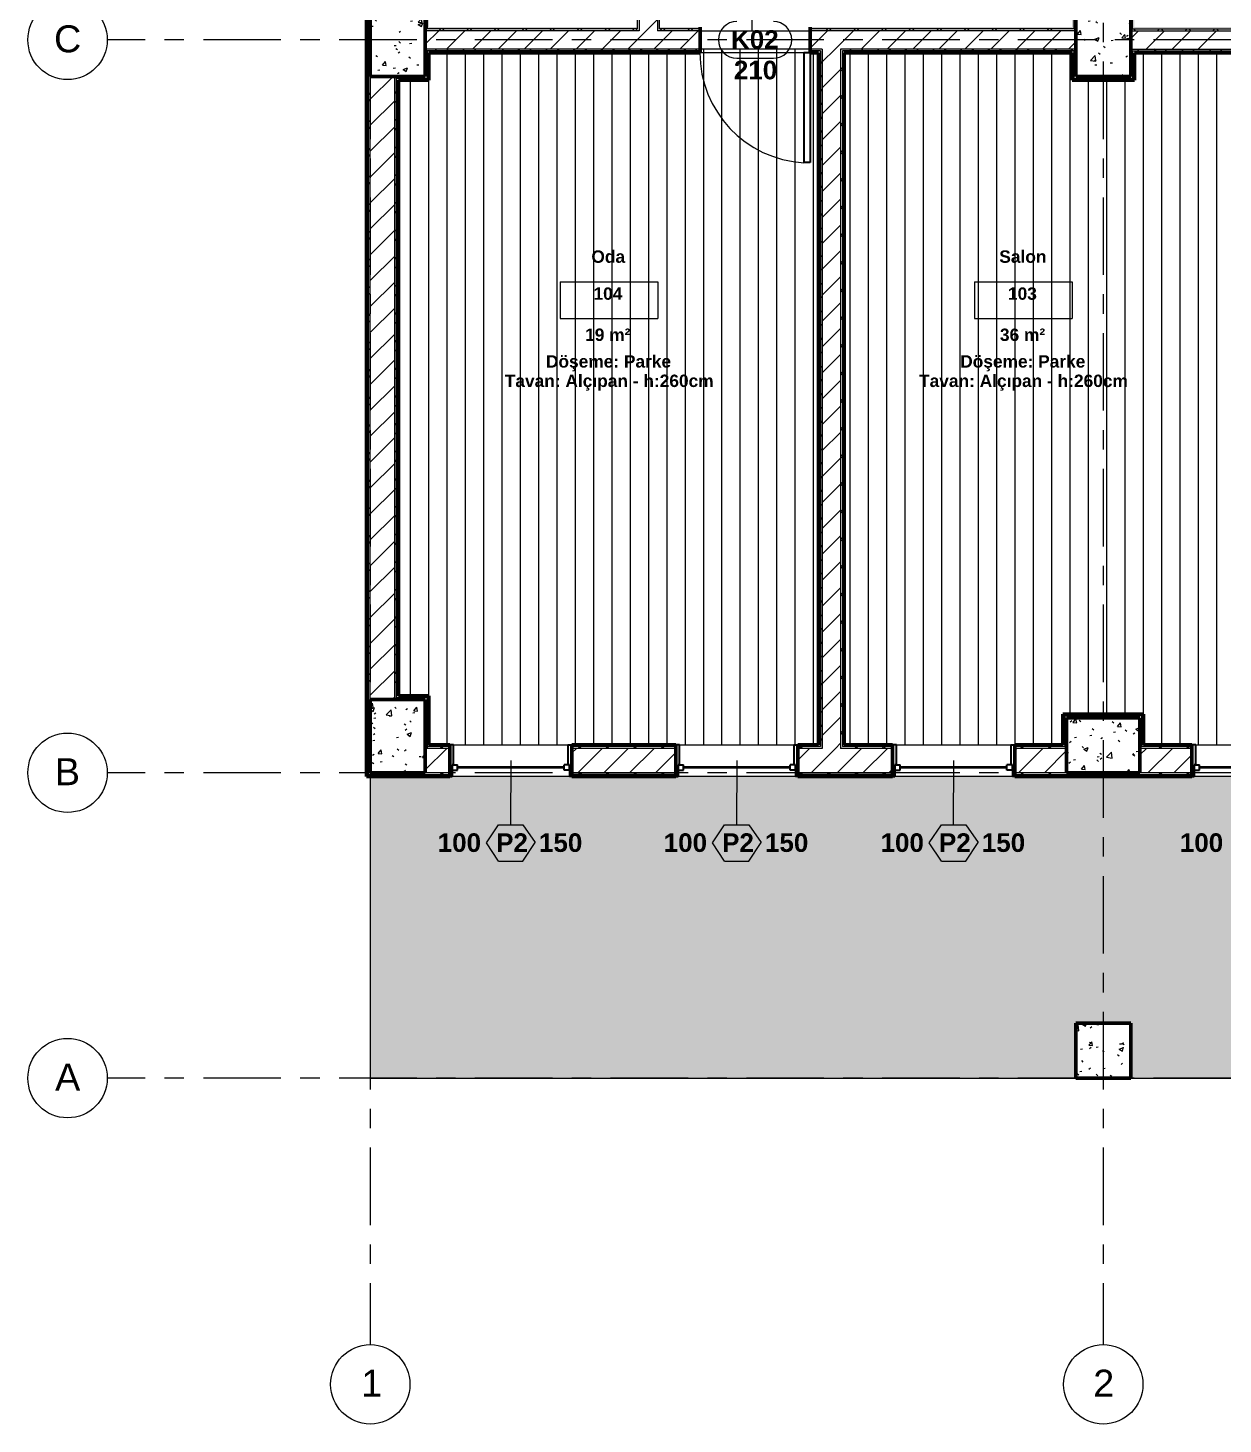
# Model space of a CAD drawing. Header units: centimetres. Extents: x -1798 to 30, y -905 to 1164.
# Drawn here: x -1798 to -820, y -905 to 238 of the extents above; entities that cross this region are included whole.
import ezdxf

# ---------------------------------------------------------------- set-up
doc = ezdxf.new("R2010")
doc.units = ezdxf.units.CM
doc.linetypes.add('Grid Line', pattern=[2.2225, 1.27, -0.3175, 0.3175, -0.3175])
for name, color, linetype, lineweight in [('A-AREA-IDEN', 2, 'Continuous', 9), ('A-DOOR', 31, 'Continuous', 18), ('A-DOOR-IDEN', 31, 'Continuous', 18), ('A-FLOR', 192, 'Continuous', 18), ('A-FLOR-PATT', 8, 'Continuous', 18), ('A-GLAZ', 151, 'Continuous', 18), ('A-GLAZ-IDEN', 152, 'Continuous', 18), ('A-WALL', 113, 'Continuous', 18), ('A-WALL-PATT', 111, 'Continuous', 50), ('S-COLS', 52, 'Continuous', 18), ('S-GRID', 1, 'Continuous', 9), ('S-GRID-IDEN', 1, 'Continuous', 9)]:
    doc.layers.add(name, color=color, linetype=linetype, lineweight=lineweight)
doc.styles.add('Arial', font='arial.ttf', dxfattribs={"height": 22.129491})
doc.styles.add('Arial_B', font='arialbd.ttf', dxfattribs={"height": 10.147562})
doc.styles.add('Arial_B_1', font='arialbd.ttf', dxfattribs={"height": 15.221343})
pattern_1 = [(50, (0, 0), (36.4365, -3.1877), [3.81, -41.91]), (355, (0, 0), (-7.04845, 38.2117), [3.048, -33.528]), (100.451, (3.036, -0.266), (29.3886, 35.02294), [3.238, -35.618]), (46.184, (0, 10.16), (54.216, -8.4084), [5.715, -62.865]), (96.636, (4.52, 9.46), (47.4805, 49.4854), [4.857, -53.427]), (351.184, (0, 10.16), (47.481, 49.4846), [4.572, -50.292]), (21, (5.08, 7.62), (30.32265, -20.4528), [3.81, -41.91]), (326, (5.08, 7.62), (12.3607, 36.8379), [3.048, -33.528]), (71.451, (7.607, 5.916), (42.6833, 16.3839), [3.238, -35.618]), (37.5, (0, 0), (0.61807, 16.91082), [1.676, -31.445, 1.676, -32.36, -33.655]), (37.5, (0, 0), (0.61807, 16.91082), [-67.158, 1.676, -31.979]), (7.5, (0, 0), (13.36414, 20.03578), [1.676, -17.729, 1.676, -30.683, -12.827]), (7.5, (0, 0), (13.36414, 20.03578), [-51.765, 1.676, -11.151]), (327.5, (-11.328, 0), (27.11816, -1.14606), [1.676, -11.024, 1.676, -37.948, -52.578]), (327.5, (-11.328, 0), (27.11816, -1.14606), [-52.324, 1.676, -50.902]), (317.5, (-16.408, 0), (29.6258, 5.08507), [1.676, -14.834, 1.676, -24.638, -37.338]), (317.5, (-16.408, 0), (29.6258, 5.08507), [-42.824, 1.676, -35.662])]

msp = doc.modelspace()

# ---------------------------------------------------------------- hatches: boundary and pattern name
at = {"layer": 'A-FLOR-PATT', "ltscale": 50}
h = msp.add_hatch(dxfattribs=at)
h.set_pattern_fill('FP_2', color=9, style=0, pattern_type=2)
h.set_pattern_definition([(0, (0, 0), (40.64, 10.16), [1.676, -28.804, 1.676, -28.804, -162.56]), (0, (0, 0), (40.64, 10.16), [-60.96, 1.676, -59.284, 1.676, -28.804, -71.12]), (0, (0, 0), (40.64, 10.16), [-152.4, 1.676, -18.644, 1.676, -49.124]), (120, (15.24, 5.08), (-29.11882, 30.11527), [1.676, -28.804, 1.676, -28.804, -162.56]), (120, (15.24, 5.08), (-29.11882, 30.11527), [-60.96, 1.676, -59.284, 1.676, -28.804, -71.12]), (120, (15.24, 5.08), (-29.11882, 30.11527), [-152.4, 1.676, -18.644, 1.676, -49.124]), (240, (20.32, 25.4), (-11.52118, -40.27527), [1.676, -28.804, 1.676, -28.804, -162.56]), (240, (20.32, 25.4), (-11.52118, -40.27527), [-60.96, 1.676, -59.284, 1.676, -28.804, -71.12]), (240, (20.32, 25.4), (-11.52118, -40.27527), [-152.4, 1.676, -18.644, 1.676, -49.124])])
h.paths.add_polyline_path([(-312.9, -622.2), (-312.9, -577.2), (-267.9, -577.2), (-267.9, -375.2), (-1517.9, -375.2), (-1517.9, -622.2), (-940.4, -622.2), (-940.4, -577.2), (-895.4, -577.2), (-895.4, -622.2)], flags=0)
h.paths.add_polyline_path([(-443.9, 477.8), (-397.9, 477.8), (-397.9, 579.5), (-353.6, 600.2), (-351.2, 609.9), (-344.6, 595.7), (-342.2, 605.5), (-300.9, 624.7), (-300.9, 844.8), (-514.9, 844.8), (-514.9, 477.8)], flags=0)
at = {"layer": 'A-WALL-PATT', "lineweight": 5, "ltscale": 50}
for points in [[(-1519.4, 197.8), (-1519.4, 257.8), (-1520.9, 257.8), (-1520.9, 197.8)], [(-1150.9, -349.2), (-1149.4, -349.2), (-1149.4, 217.3), (-1150.9, 217.3), (-1150.9, -246.7)], [(-892.4, 217.3), (-455.9, 217.3), (-455.9, 218.8), (-892.4, 218.8)], [(-1496.4, -309.2), (-1494.9, -309.2), (-1494.9, 194.8), (-1496.4, 194.8), (-1496.4, -246.7)], [(-895.4, 194.8), (-893.9, 194.8), (-893.9, 196.3), (-943.4, 196.3), (-943.4, 194.8)], [(-1519.4, -373.7), (-1519.4, -312.2), (-1520.9, -312.2), (-1520.9, -373.7)], [(-950.9, -350.7), (-949.4, -350.7), (-949.4, -324.2), (-950.9, -324.2), (-950.9, -349.2)], [(-886.4, -325.7), (-884.9, -325.7), (-884.9, -324.2), (-949.4, -324.2), (-949.4, -325.7), (-945.2, -325.7)], [(-884.9, -350.7), (-884.9, -325.7), (-886.4, -325.7), (-886.4, -350.7)], [(-1472.9, -375.2), (-1472.9, -373.7), (-1520.9, -373.7), (-1520.9, -375.2), (-1509.2, -375.2)], [(-887.9, -375.2), (-887.9, -373.7), (-947.9, -373.7), (-947.9, -375.2), (-945.2, -375.2)]]:
    msp.add_hatch(color=256, dxfattribs=at).paths.add_polyline_path(points, flags=0)
at = {"layer": 'A-WALL-PATT', "lineweight": 18, "ltscale": 50}
h = msp.add_hatch(color=256, dxfattribs=at)
h.paths.add_polyline_path([(-1471.4, 196.3), (-1469.9, 196.3), (-1469.9, 218.8), (-1471.4, 218.8), (-1471.4, 197.8)], flags=0)
h.paths.add_polyline_path([(-1471.4, 236.8), (-1469.9, 236.8), (-1469.9, 260.8), (-1471.4, 260.8), (-1471.4, 239.2)], flags=0)
at = {"layer": 'A-WALL-PATT', "lineweight": 5, "ltscale": 50}
h = msp.add_hatch(color=256, dxfattribs=at)
h.paths.add_polyline_path([(-941.9, 196.3), (-941.9, 218.8), (-943.4, 218.8), (-943.4, 196.3)], flags=0)
h.paths.add_polyline_path([(-943.4, 236.8), (-941.9, 236.8), (-941.9, 260.8), (-943.4, 260.8), (-943.4, 238.3)], flags=0)
h = msp.add_hatch(color=256, dxfattribs=at)
h.paths.add_polyline_path([(-892.4, 194.8), (-892.4, 218.8), (-893.9, 218.8), (-893.9, 194.8)], flags=0)
h.paths.add_polyline_path([(-892.4, 236.8), (-892.4, 259.3), (-893.9, 259.3), (-893.9, 236.8)], flags=0)
h = msp.add_hatch(color=256, dxfattribs=at)
h.paths.add_polyline_path([(-945.2, 236.8), (-943.4, 236.8), (-943.4, 238.3), (-1157.9, 238.3), (-1157.9, 236.8), (-1070.5, 236.8)], flags=0)
h.paths.add_polyline_path([(-1247.9, 236.8), (-1247.9, 238.3), (-1281.4, 238.3), (-1281.4, 236.8)], flags=0)
h.paths.add_polyline_path([(-1299.4, 236.8), (-1299.4, 238.3), (-1469.9, 238.3), (-1469.9, 236.8), (-1446.5, 236.8)], flags=0)
at = {"layer": 'A-WALL-PATT', "lineweight": 18, "ltscale": 50}
for points in [[(-892.4, 236.8), (-436.4, 236.8), (-436.4, 238.3), (-892.4, 238.3)], [(-1131.4, -349.2), (-1129.9, -349.2), (-1129.9, 217.3), (-1131.4, 217.3), (-1131.4, -246.7)], [(-1519.4, -312.2), (-1519.4, 197.8), (-1520.9, 197.8), (-1520.9, -312.2)], [(-1469.9, 194.8), (-1469.9, 196.3), (-1496.4, 196.3), (-1496.4, 194.8), (-1494.9, 194.8)], [(-1472.9, -310.7), (-1471.4, -310.7), (-1471.4, -309.2), (-1496.4, -309.2), (-1496.4, -310.7)], [(-1471.4, -349.2), (-1469.9, -349.2), (-1469.9, -309.2), (-1471.4, -309.2), (-1471.4, -311.5)]]:
    msp.add_hatch(color=256, dxfattribs=at).paths.add_polyline_path(points, flags=0)
h = msp.add_hatch(color=256, dxfattribs=at)
h.paths.add_polyline_path([(-943.4, 217.3), (-943.4, 218.8), (-1131.4, 218.8), (-1131.4, 217.3), (-945.2, 217.3)], flags=0)
h.paths.add_polyline_path([(-1149.4, 217.3), (-1149.4, 218.8), (-1157.9, 218.8), (-1157.9, 217.3), (-1150.9, 217.3)], flags=0)
h.paths.add_polyline_path([(-1247.9, 217.3), (-1247.9, 218.8), (-1469.9, 218.8), (-1469.9, 217.3), (-1446.5, 217.3)], flags=0)
at = {"layer": 'A-WALL-PATT', "lineweight": 5, "ltscale": 50}
h = msp.add_hatch(color=256, dxfattribs=at)
h.paths.add_polyline_path([(-950.9, -350.7), (-950.9, -349.2), (-990.4, -349.2), (-990.4, -350.7)], flags=0)
h.paths.add_polyline_path([(-1090.4, -350.7), (-1090.4, -349.2), (-1131.4, -349.2), (-1131.4, -350.7)], flags=0)
h.paths.add_polyline_path([(-1149.4, -350.7), (-1149.4, -349.2), (-1167.9, -349.2), (-1167.9, -350.7)], flags=0)
h.paths.add_polyline_path([(-1267.9, -350.7), (-1267.9, -349.2), (-1352.9, -349.2), (-1352.9, -350.7)], flags=0)
h.paths.add_polyline_path([(-1452.9, -350.7), (-1452.9, -349.2), (-1471.4, -349.2), (-1471.4, -350.7)], flags=0)
h = msp.add_hatch(color=256, dxfattribs=at)
h.paths.add_polyline_path([(-318.6, -350.7), (-314.4, -350.7), (-314.4, -349.2), (-332.9, -349.2), (-332.9, -350.7)], flags=0)
h.paths.add_polyline_path([(-443.9, -350.7), (-432.9, -350.7), (-432.9, -349.2), (-493.4, -349.2), (-493.4, -350.7)], flags=0)
h.paths.add_polyline_path([(-511.4, -350.7), (-511.4, -349.2), (-534.9, -349.2), (-534.9, -350.7)], flags=0)
h.paths.add_polyline_path([(-684.9, -350.7), (-684.9, -349.2), (-745.4, -349.2), (-745.4, -350.7), (-694.6, -350.7)], flags=0)
h.paths.add_polyline_path([(-845.4, -350.7), (-845.4, -349.2), (-884.9, -349.2), (-884.9, -350.7)], flags=0)
at = {"layer": 'A-WALL-PATT', "lineweight": 18, "ltscale": 50}
h = msp.add_hatch(color=256, dxfattribs=at)
h.paths.add_polyline_path([(-950.9, -375.2), (-947.9, -375.2), (-947.9, -373.7), (-990.4, -373.7), (-990.4, -375.2)], flags=0)
h.paths.add_polyline_path([(-1090.4, -375.2), (-1090.4, -373.7), (-1167.9, -373.7), (-1167.9, -375.2)], flags=0)
h.paths.add_polyline_path([(-1267.9, -375.2), (-1267.9, -373.7), (-1352.9, -373.7), (-1352.9, -375.2)], flags=0)
h.paths.add_polyline_path([(-1472.9, -375.2), (-1452.9, -375.2), (-1452.9, -373.7), (-1472.9, -373.7)], flags=0)
h = msp.add_hatch(color=256, dxfattribs=at)
h.paths.add_polyline_path([(-312.9, -375.2), (-312.9, -373.7), (-332.9, -373.7), (-332.9, -375.2), (-318.6, -375.2)], flags=0)
h.paths.add_polyline_path([(-432.9, -375.2), (-432.9, -373.7), (-534.9, -373.7), (-534.9, -375.2), (-443.9, -375.2)], flags=0)
h.paths.add_polyline_path([(-694.6, -375.2), (-684.9, -375.2), (-684.9, -373.7), (-745.4, -373.7), (-745.4, -375.2)], flags=0)
h.paths.add_polyline_path([(-845.4, -375.2), (-845.4, -373.7), (-887.9, -373.7), (-887.9, -375.2), (-884.9, -375.2)], flags=0)
at = {"layer": 'S-COLS', "ltscale": 50}
h = msp.add_hatch(dxfattribs=at)
h.set_pattern_fill('FP_1', color=256, style=0, pattern_type=2)
h.set_pattern_definition(pattern_1)
h.paths.add_polyline_path([(-1472.9, 197.8), (-1472.9, 257.8), (-1517.9, 257.8), (-1517.9, 197.8)], flags=0)
h = msp.add_hatch(dxfattribs=at)
h.set_pattern_fill('FP_1', color=256, style=0, pattern_type=2)
h.set_pattern_definition(pattern_1)
h.paths.add_polyline_path([(-895.4, 197.8), (-895.4, 257.8), (-940.4, 257.8), (-940.4, 197.8)], flags=0)
h = msp.add_hatch(dxfattribs=at)
h.set_pattern_fill('FP_1', color=256, style=0, pattern_type=2)
h.set_pattern_definition(pattern_1)
h.paths.add_polyline_path([(-1472.9, -372.2), (-1472.9, -312.2), (-1517.9, -312.2), (-1517.9, -372.2), (-1509.2, -372.2)], flags=0)
h = msp.add_hatch(dxfattribs=at)
h.set_pattern_fill('FP_1', color=256, style=0, pattern_type=2)
h.set_pattern_definition(pattern_1)
h.paths.add_polyline_path([(-887.9, -372.2), (-887.9, -327.2), (-947.9, -327.2), (-947.9, -372.2), (-945.2, -372.2)], flags=0)
h = msp.add_hatch(dxfattribs=at)
h.set_pattern_fill('FP_1', color=256, style=0, pattern_type=2)
h.set_pattern_definition(pattern_1)
h.paths.add_polyline_path([(-895.4, -622.2), (-895.4, -577.2), (-940.4, -577.2), (-940.4, -622.2)], flags=0)

# ---------------------------------------------------------------- linework, layer by layer
at = {"layer": 'A-AREA-IDEN', "ltscale": 50}
for p, q in [((-1362.6, 29.8), (-1362.6, -0.2)), ((-1362.6, 29.8), (-1282.6, 29.8)), ((-1282.6, 29.8), (-1282.6, -0.2)), ((-1023.4, 29.8), (-1023.4, -0.2)), ((-1023.4, 29.8), (-943.4, 29.8)), ((-943.4, 29.8), (-943.4, -0.2)), ((-1362.6, -0.2), (-1282.6, -0.2)), ((-1023.4, -0.2), (-943.4, -0.2))]:
    msp.add_line(p, q, dxfattribs=at)
at = {"layer": 'A-DOOR', "lineweight": 25, "ltscale": 50}
for p, q in [((-1163, 217.3), (-1163, 127.3)), ((-1157.9, 217.3), (-1163, 217.3)), ((-1157.9, 217.3), (-1157.9, 127.3)), ((-1157.9, 127.3), (-1163, 127.3))]:
    msp.add_line(p, q, dxfattribs=at)
at = {"layer": 'A-DOOR', "ltscale": 50}
msp.add_arc((-1157.9, 217.3), 90.2, 180, 266.7576, dxfattribs=at)
at = {"layer": 'A-DOOR-IDEN', "ltscale": 50}
msp.add_line((-1217.9, 212.8), (-1187.9, 212.8), dxfattribs=at)
for centre, start, end in [((-1217.9, 227.8), 90, 270), ((-1187.9, 227.8), 270, 90)]:
    msp.add_arc(centre, 15, start, end, dxfattribs=at)
at = {"layer": 'A-FLOR', "ltscale": 50}
for p, q in [((-1247.9, 235.3), (-1157.9, 235.3)), ((-1157.9, 220.3), (-1247.9, 220.3))]:
    msp.add_line(p, q, dxfattribs=at)
at = {"layer": 'A-FLOR', "color": 9, "ltscale": 50}
for p, q in [((-1517.9, -375.2), (-1517.9, -622.2)), ((-1517.9, -622.2), (-940.4, -622.2)), ((-895.4, -622.2), (-312.9, -622.2))]:
    msp.add_line(p, q, dxfattribs=at)
at = {"layer": 'A-FLOR-PATT', "linetype": 'Continuous', "ltscale": 50}
for p, q in [((-1205.4, 235.3), (-1205.4, 355.3)), ((-1455, -349.2), (-1455, 217.3)), ((-1440, -349.2), (-1440, 217.3)), ((-1425, -349.2), (-1425, 217.3)), ((-1410, -349.2), (-1410, 217.3)), ((-1395, -349.2), (-1395, 217.3)), ((-1380, -349.2), (-1380, 217.3)), ((-1365, -349.2), (-1365, 217.3)), ((-1350, -349.2), (-1350, 217.3)), ((-1335, -349.2), (-1335, 217.3)), ((-1320, -349.2), (-1320, 217.3)), ((-1305, -349.2), (-1305, 217.3)), ((-1290, -349.2), (-1290, 217.3)), ((-1275, -349.2), (-1275, 217.3)), ((-1260, -349.2), (-1260, 217.3)), ((-1245, -349.2), (-1245, 220.3)), ((-1230, -349.2), (-1230, 220.3)), ((-1215, -349.2), (-1215, 220.3)), ((-1200, -349.2), (-1200, 220.3)), ((-1185, -349.2), (-1185, 220.3)), ((-1170, -349.2), (-1170, 220.3)), ((-1155, -349.2), (-1155, 217.3)), ((-1125, -349.2), (-1125, 217.3)), ((-1110, -349.2), (-1110, 217.3)), ((-1095, -349.2), (-1095, 217.3)), ((-1080, -349.2), (-1080, 217.3)), ((-1065, -349.2), (-1065, 217.3)), ((-1050, -349.2), (-1050, 217.3)), ((-1035, -349.2), (-1035, 217.3)), ((-1020, -349.2), (-1020, 217.3)), ((-1005, -349.2), (-1005, 217.3)), ((-990, -349.2), (-990, 217.3)), ((-975, -349.2), (-975, 217.3)), ((-960, -349.2), (-960, 217.3)), ((-945, -324.2), (-945, 217.3)), ((-885, -324.2), (-885, 217.3)), ((-870, -349.2), (-870, 217.3)), ((-855, -349.2), (-855, 217.3)), ((-840, -349.2), (-840, 217.3)), ((-825, -349.2), (-825, 217.3)), ((-1485, -309.2), (-1485, 194.8)), ((-1470, -309.2), (-1470, 194.8)), ((-930, -324.2), (-930, 194.8)), ((-915, -324.2), (-915, 194.8)), ((-900, -324.2), (-900, 194.8))]:
    msp.add_line(p, q, dxfattribs=at)
at = {"layer": 'A-GLAZ', "lineweight": 25, "ltscale": 50}
for p, q in [((-1449.7, -349.2), (-1452.9, -349.2)), ((-1449.7, -365.7), (-1449.7, -349.2)), ((-1356.1, -349.2), (-1352.9, -349.2)), ((-1356.1, -349.2), (-1356.1, -365.7)), ((-1264.7, -349.2), (-1267.9, -349.2)), ((-1264.7, -365.7), (-1264.7, -349.2)), ((-1171.1, -349.2), (-1167.9, -349.2)), ((-1171.1, -349.2), (-1171.1, -365.7)), ((-1087.2, -349.2), (-1090.4, -349.2)), ((-1087.2, -365.7), (-1087.2, -349.2)), ((-993.6, -349.2), (-990.4, -349.2)), ((-993.6, -349.2), (-993.6, -365.7)), ((-842.2, -349.2), (-845.4, -349.2)), ((-842.2, -365.7), (-842.2, -349.2)), ((-1451, -365.7), (-1446.6, -365.7)), ((-1451, -370.2), (-1451, -365.7)), ((-1451, -365.7), (-1451, -375.2)), ((-1449.7, -365.7), (-1451, -365.7)), ((-1446.6, -370.2), (-1446.6, -365.7)), ((-1359.3, -370.2), (-1359.3, -365.7)), ((-1354.8, -365.7), (-1359.3, -365.7)), ((-1354.8, -365.7), (-1356.1, -365.7)), ((-1354.8, -370.2), (-1354.8, -365.7)), ((-1354.8, -365.7), (-1354.8, -375.2)), ((-1266, -365.7), (-1261.6, -365.7)), ((-1266, -370.2), (-1266, -365.7)), ((-1266, -365.7), (-1266, -375.2)), ((-1264.7, -365.7), (-1266, -365.7)), ((-1261.6, -370.2), (-1261.6, -365.7)), ((-1174.3, -370.2), (-1174.3, -365.7)), ((-1169.8, -365.7), (-1174.3, -365.7)), ((-1169.8, -365.7), (-1171.1, -365.7)), ((-1169.8, -370.2), (-1169.8, -365.7)), ((-1169.8, -365.7), (-1169.8, -375.2)), ((-1088.5, -365.7), (-1084.1, -365.7)), ((-1088.5, -370.2), (-1088.5, -365.7)), ((-1088.5, -365.7), (-1088.5, -375.2)), ((-1087.2, -365.7), (-1088.5, -365.7)), ((-1084.1, -370.2), (-1084.1, -365.7)), ((-996.8, -370.2), (-996.8, -365.7)), ((-992.3, -365.7), (-996.8, -365.7)), ((-992.3, -365.7), (-993.6, -365.7)), ((-992.3, -370.2), (-992.3, -365.7)), ((-992.3, -365.7), (-992.3, -375.2)), ((-843.5, -365.7), (-839.1, -365.7)), ((-843.5, -370.2), (-843.5, -365.7)), ((-843.5, -365.7), (-843.5, -375.2)), ((-842.2, -365.7), (-843.5, -365.7)), ((-839.1, -370.2), (-839.1, -365.7)), ((-1452.9, -375.2), (-1451, -375.2)), ((-1451, -370.2), (-1446.6, -370.2)), ((-1354.8, -370.2), (-1359.3, -370.2)), ((-1352.9, -375.2), (-1354.8, -375.2)), ((-1267.9, -375.2), (-1266, -375.2)), ((-1266, -370.2), (-1261.6, -370.2)), ((-1169.8, -370.2), (-1174.3, -370.2)), ((-1167.9, -375.2), (-1169.8, -375.2)), ((-1090.4, -375.2), (-1088.5, -375.2)), ((-1088.5, -370.2), (-1084.1, -370.2)), ((-992.3, -370.2), (-996.8, -370.2)), ((-990.4, -375.2), (-992.3, -375.2)), ((-845.4, -375.2), (-843.5, -375.2)), ((-843.5, -370.2), (-839.1, -370.2))]:
    msp.add_line(p, q, dxfattribs=at)
at = {"layer": 'A-GLAZ', "lineweight": 35, "ltscale": 50}
for p, q in [((-1359.3, -367.9), (-1446.6, -367.9)), ((-1174.3, -367.9), (-1261.6, -367.9)), ((-996.8, -367.9), (-1084.1, -367.9)), ((-751.8, -367.9), (-839.1, -367.9))]:
    msp.add_line(p, q, dxfattribs=at)
at = {"layer": 'A-GLAZ-IDEN', "ltscale": 50}
for p, q in [((-1402.9, -362.2), (-1403.2, -414.7)), ((-1217.9, -362.2), (-1218.2, -414.7)), ((-1040.4, -362.2), (-1040.7, -414.7)), ((-1422.9, -429.7), (-1412.9, -414.7)), ((-1412.9, -414.7), (-1392.9, -414.7)), ((-1392.9, -414.7), (-1382.9, -429.4)), ((-1237.9, -429.7), (-1227.9, -414.7)), ((-1227.9, -414.7), (-1207.9, -414.7)), ((-1207.9, -414.7), (-1197.9, -429.4)), ((-1060.4, -429.7), (-1050.4, -414.7)), ((-1050.4, -414.7), (-1030.4, -414.7)), ((-1030.4, -414.7), (-1020.4, -429.4)), ((-1412.9, -444.7), (-1422.9, -429.7)), ((-1392.9, -444.7), (-1382.9, -429.4)), ((-1227.9, -444.7), (-1237.9, -429.7)), ((-1207.9, -444.7), (-1197.9, -429.4)), ((-1050.4, -444.7), (-1060.4, -429.7)), ((-1030.4, -444.7), (-1020.4, -429.4)), ((-1412.9, -444.7), (-1392.9, -444.7)), ((-1227.9, -444.7), (-1207.9, -444.7)), ((-1050.4, -444.7), (-1030.4, -444.7))]:
    msp.add_line(p, q, dxfattribs=at)
at = {"layer": 'A-WALL', "lineweight": 50, "ltscale": 50}
for p, q in [((-1520.9, 667.8), (-1520.9, -375.2)), ((-1517.9, 197.8), (-1517.9, 257.8)), ((-1472.9, 257.8), (-1472.9, 197.8)), ((-940.4, 197.8), (-940.4, 257.8)), ((-895.4, 257.8), (-895.4, 197.8)), ((-1247.9, 217.3), (-1247.9, 238.3)), ((-1157.9, 238.3), (-1157.9, 217.3)), ((-1469.9, 217.3), (-1247.9, 217.3)), ((-1469.9, 194.8), (-1469.9, 217.3)), ((-1157.9, 217.3), (-1150.9, 217.3)), ((-1150.9, 217.3), (-1150.9, -349.2)), ((-1129.9, 217.3), (-943.4, 217.3)), ((-1129.9, -349.2), (-1129.9, 217.3)), ((-943.4, 217.3), (-943.4, 194.8)), ((-892.4, 217.3), (-455.9, 217.3)), ((-892.4, 194.8), (-892.4, 217.3)), ((-1472.9, 197.8), (-1517.9, 197.8)), ((-1494.9, -309.2), (-1494.9, 194.8)), ((-1494.9, 194.8), (-1469.9, 194.8)), ((-943.4, 194.8), (-892.4, 194.8)), ((-895.4, 197.8), (-940.4, 197.8)), ((-1517.9, -372.2), (-1517.9, -312.2)), ((-1517.9, -312.2), (-1472.9, -312.2)), ((-1469.9, -309.2), (-1494.9, -309.2)), ((-1472.9, -312.2), (-1472.9, -372.2)), ((-1469.9, -349.2), (-1469.9, -309.2)), ((-950.9, -324.2), (-950.9, -349.2)), ((-884.9, -324.2), (-950.9, -324.2)), ((-947.9, -372.2), (-947.9, -327.2)), ((-947.9, -327.2), (-887.9, -327.2)), ((-887.9, -327.2), (-887.9, -372.2)), ((-884.9, -349.2), (-884.9, -324.2)), ((-1452.9, -349.2), (-1469.9, -349.2)), ((-1452.9, -375.2), (-1452.9, -349.2)), ((-1267.9, -349.2), (-1352.9, -349.2)), ((-1352.9, -349.2), (-1352.9, -375.2)), ((-1267.9, -375.2), (-1267.9, -349.2)), ((-1150.9, -349.2), (-1167.9, -349.2)), ((-1167.9, -349.2), (-1167.9, -375.2)), ((-1090.4, -349.2), (-1129.9, -349.2)), ((-1090.4, -375.2), (-1090.4, -349.2)), ((-950.9, -349.2), (-990.4, -349.2)), ((-990.4, -349.2), (-990.4, -375.2)), ((-845.4, -349.2), (-884.9, -349.2)), ((-845.4, -375.2), (-845.4, -349.2)), ((-1520.9, -375.2), (-1452.9, -375.2)), ((-1472.9, -372.2), (-1517.9, -372.2)), ((-1352.9, -375.2), (-1267.9, -375.2)), ((-1167.9, -375.2), (-1090.4, -375.2)), ((-990.4, -375.2), (-845.4, -375.2)), ((-887.9, -372.2), (-947.9, -372.2))]:
    msp.add_line(p, q, dxfattribs=at)
at = {"layer": 'A-WALL', "ltscale": 50}
for p, q in [((-1519.4, -372.2), (-1519.4, 667.8)), ((-1299.4, 371.8), (-1299.4, 236.8)), ((-1297.9, 370.3), (-1297.9, 235.3)), ((-1282.9, 355.3), (-1282.9, 235.3)), ((-1281.4, 353.8), (-1281.4, 236.8)), ((-1471.4, 259.3), (-1471.4, 236.8)), ((-941.9, 259.3), (-941.9, 236.8)), ((-893.9, 236.8), (-893.9, 259.3)), ((-1297.9, 235.3), (-1472.9, 235.3)), ((-1299.4, 236.8), (-1471.4, 236.8)), ((-1247.9, 235.3), (-1282.9, 235.3)), ((-1247.9, 236.8), (-1281.4, 236.8)), ((-941.9, 236.8), (-1157.9, 236.8)), ((-940.4, 235.3), (-1157.9, 235.3)), ((-895.4, 235.3), (-437.9, 235.3)), ((-893.9, 236.8), (-436.4, 236.8)), ((-1247.9, 220.3), (-1472.9, 220.3)), ((-1247.9, 218.8), (-1471.4, 218.8)), ((-1471.4, 218.8), (-1471.4, 196.3)), ((-1157.9, 217.3), (-1247.9, 217.3)), ((-1147.9, 220.3), (-1157.9, 220.3)), ((-1149.4, 218.8), (-1157.9, 218.8)), ((-1149.4, 218.8), (-1149.4, -350.7)), ((-1147.9, 220.3), (-1147.9, -352.2)), ((-940.4, 220.3), (-1132.9, 220.3)), ((-1132.9, 220.3), (-1132.9, -352.2)), ((-941.9, 218.8), (-1131.4, 218.8)), ((-1131.4, 218.8), (-1131.4, -350.7)), ((-941.9, 218.8), (-941.9, 196.3)), ((-895.4, 220.3), (-452.9, 220.3)), ((-893.9, 218.8), (-454.4, 218.8)), ((-893.9, 196.3), (-893.9, 218.8)), ((-1517.9, -312.2), (-1517.9, 197.8)), ((-1497.9, -312.2), (-1497.9, 197.8)), ((-1496.4, -310.7), (-1496.4, 196.3)), ((-1471.4, 196.3), (-1496.4, 196.3)), ((-941.9, 196.3), (-893.9, 196.3)), ((-1496.4, -310.7), (-1471.4, -310.7)), ((-1471.4, -310.7), (-1471.4, -352.2)), ((-949.4, -325.7), (-949.4, -350.7)), ((-886.4, -325.7), (-949.4, -325.7)), ((-886.4, -350.7), (-886.4, -325.7)), ((-1452.9, -352.2), (-1472.9, -352.2)), ((-1452.9, -350.7), (-1471.4, -350.7)), ((-1452.9, -349.2), (-1352.9, -349.2)), ((-1267.9, -350.7), (-1352.9, -350.7)), ((-1267.9, -352.2), (-1352.9, -352.2)), ((-1267.9, -349.2), (-1167.9, -349.2)), ((-1149.4, -350.7), (-1167.9, -350.7)), ((-1147.9, -352.2), (-1167.9, -352.2)), ((-1090.4, -352.2), (-1132.9, -352.2)), ((-1090.4, -350.7), (-1131.4, -350.7)), ((-1090.4, -349.2), (-990.4, -349.2)), ((-949.4, -350.7), (-990.4, -350.7)), ((-947.9, -352.2), (-990.4, -352.2)), ((-845.4, -352.2), (-887.9, -352.2)), ((-845.4, -350.7), (-886.4, -350.7)), ((-845.4, -349.2), (-745.4, -349.2)), ((-1519.4, -373.7), (-1519.4, -372.2)), ((-1519.4, -373.7), (-1452.9, -373.7)), ((-1452.9, -372.2), (-1472.9, -372.2)), ((-1352.9, -375.2), (-1452.9, -375.2)), ((-1267.9, -372.2), (-1352.9, -372.2)), ((-1267.9, -373.7), (-1352.9, -373.7)), ((-1167.9, -375.2), (-1267.9, -375.2)), ((-1090.4, -372.2), (-1167.9, -372.2)), ((-1090.4, -373.7), (-1167.9, -373.7)), ((-990.4, -375.2), (-1090.4, -375.2)), ((-947.9, -372.2), (-990.4, -372.2)), ((-990.4, -373.7), (-845.4, -373.7)), ((-845.4, -372.2), (-887.9, -372.2)), ((-745.4, -375.2), (-845.4, -375.2))]:
    msp.add_line(p, q, dxfattribs=at)
at = {"layer": 'A-WALL-PATT', "linetype": 'Continuous', "lineweight": 18, "ltscale": 50}
for p, q in [((-1292, 235.3), (-1282.9, 244.4)), ((-1517.9, 228.1), (-1519.4, 229.6)), ((-1472.9, 224.2), (-1461.7, 235.3)), ((-1461.7, 235.3), (-1460.2, 236.8)), ((-1457.2, 235.3), (-1458.7, 236.8)), ((-1455.5, 220.3), (-1440.5, 235.3)), ((-1439.1, 235.3), (-1437.6, 236.8)), ((-1434.6, 235.3), (-1436.1, 236.8)), ((-1434.3, 220.3), (-1419.3, 235.3)), ((-1416.5, 235.3), (-1415, 236.8)), ((-1412, 235.3), (-1413.5, 236.8)), ((-1413.1, 220.3), (-1398.1, 235.3)), ((-1393.8, 235.3), (-1392.3, 236.8)), ((-1391.9, 220.3), (-1376.9, 235.3)), ((-1389.3, 235.3), (-1390.8, 236.8)), ((-1371.2, 235.3), (-1369.7, 236.8)), ((-1370.7, 220.3), (-1355.7, 235.3)), ((-1366.7, 235.3), (-1368.2, 236.8)), ((-1349.4, 220.3), (-1334.4, 235.3)), ((-1348.6, 235.3), (-1347.1, 236.8)), ((-1344.1, 235.3), (-1345.6, 236.8)), ((-1328.2, 220.3), (-1313.2, 235.3)), ((-1326, 235.3), (-1324.5, 236.8)), ((-1321.4, 235.3), (-1322.9, 236.8)), ((-1307, 220.3), (-1292, 235.3)), ((-1303.3, 235.3), (-1301.8, 236.8)), ((-1298.8, 235.3), (-1300.3, 236.8)), ((-1285.8, 220.3), (-1270.8, 235.3)), ((-1280.7, 235.3), (-1279.2, 236.8)), ((-1276.2, 235.3), (-1277.7, 236.8)), ((-1264.6, 220.3), (-1249.6, 235.3)), ((-1258.1, 235.3), (-1256.6, 236.8)), ((-1253.6, 235.3), (-1255.1, 236.8)), ((-1157.9, 221), (-1143.5, 235.3)), ((-1144.9, 235.3), (-1143.4, 236.8)), ((-1140.4, 235.3), (-1141.9, 236.8)), ((-1137.3, 220.3), (-1122.3, 235.3)), ((-1122.3, 235.3), (-1120.8, 236.8)), ((-1117.8, 235.3), (-1119.3, 236.8)), ((-1116.1, 220.3), (-1101.1, 235.3)), ((-1099.7, 235.3), (-1098.2, 236.8)), ((-1095.2, 235.3), (-1096.7, 236.8)), ((-1094.9, 220.3), (-1079.9, 235.3)), ((-1077.1, 235.3), (-1075.6, 236.8)), ((-1072.5, 235.3), (-1074, 236.8)), ((-1073.7, 220.3), (-1058.7, 235.3)), ((-1054.4, 235.3), (-1052.9, 236.8)), ((-1052.5, 220.3), (-1037.5, 235.3)), ((-1049.9, 235.3), (-1051.4, 236.8)), ((-1031.8, 235.3), (-1030.3, 236.8)), ((-1031.2, 220.3), (-1016.2, 235.3)), ((-1027.3, 235.3), (-1028.8, 236.8)), ((-1010, 220.3), (-995, 235.3)), ((-1009.2, 235.3), (-1007.7, 236.8)), ((-1004.7, 235.3), (-1006.2, 236.8)), ((-988.8, 220.3), (-973.8, 235.3)), ((-986.6, 235.3), (-985.1, 236.8)), ((-982, 235.3), (-983.5, 236.8)), ((-967.6, 220.3), (-952.6, 235.3)), ((-963.9, 235.3), (-962.4, 236.8)), ((-959.4, 235.3), (-960.9, 236.8)), ((-941.3, 235.3), (-940.4, 236.2)), ((-895.4, 236), (-893.9, 237.5)), ((-895.4, 228.9), (-889, 235.3)), ((-891.5, 235.3), (-893, 236.8)), ((-882.8, 220.3), (-867.8, 235.3)), ((-873.4, 235.3), (-871.9, 236.8)), ((-868.9, 235.3), (-870.4, 236.8)), ((-861.5, 220.3), (-846.5, 235.3)), ((-850.8, 235.3), (-849.3, 236.8)), ((-846.3, 235.3), (-847.8, 236.8)), ((-840.3, 220.3), (-825.3, 235.3)), ((-828.2, 235.3), (-826.7, 236.8)), ((-823.6, 235.3), (-825.1, 236.8)), ((-1519.4, 222.9), (-1517.9, 224.4)), ((-1463.3, 218.8), (-1464.8, 220.3)), ((-1455.6, 218.8), (-1454.1, 220.3)), ((-1440.7, 218.8), (-1442.2, 220.3)), ((-1433, 218.8), (-1431.5, 220.3)), ((-1418.1, 218.8), (-1419.6, 220.3)), ((-1410.3, 218.8), (-1408.8, 220.3)), ((-1395.5, 218.8), (-1397, 220.3)), ((-1387.7, 218.8), (-1386.2, 220.3)), ((-1372.8, 218.8), (-1374.3, 220.3)), ((-1365.1, 218.8), (-1363.6, 220.3)), ((-1350.2, 218.8), (-1351.7, 220.3)), ((-1342.5, 218.8), (-1341, 220.3)), ((-1327.6, 218.8), (-1329.1, 220.3)), ((-1319.8, 218.8), (-1318.3, 220.3)), ((-1304.9, 218.8), (-1306.4, 220.3)), ((-1297.2, 218.8), (-1295.7, 220.3)), ((-1282.3, 218.8), (-1283.8, 220.3)), ((-1274.6, 218.8), (-1273.1, 220.3)), ((-1259.7, 218.8), (-1261.2, 220.3)), ((-1252, 218.8), (-1250.5, 220.3)), ((-1147.9, 220.2), (-1148.1, 220.3)), ((-1147.9, 209.7), (-1137.3, 220.3)), ((-1123.9, 218.8), (-1125.4, 220.3)), ((-1116.2, 218.8), (-1114.7, 220.3)), ((-1101.3, 218.8), (-1102.8, 220.3)), ((-1093.6, 218.8), (-1092.1, 220.3)), ((-1078.7, 218.8), (-1080.2, 220.3)), ((-1070.9, 218.8), (-1069.4, 220.3)), ((-1056, 218.8), (-1057.5, 220.3)), ((-1048.3, 218.8), (-1046.8, 220.3)), ((-1033.4, 218.8), (-1034.9, 220.3)), ((-1025.7, 218.8), (-1024.2, 220.3)), ((-1010.8, 218.8), (-1012.3, 220.3)), ((-1003.1, 218.8), (-1001.6, 220.3)), ((-988.2, 218.8), (-989.7, 220.3)), ((-980.4, 218.8), (-978.9, 220.3)), ((-965.5, 218.8), (-967, 220.3)), ((-957.8, 218.8), (-956.3, 220.3)), ((-946.4, 220.3), (-940.4, 226.3)), ((-942.9, 218.8), (-944.4, 220.3)), ((-940.4, 216.3), (-941.9, 217.8)), ((-889.9, 218.8), (-888.4, 220.3)), ((-875, 218.8), (-876.5, 220.3)), ((-867.3, 218.8), (-865.8, 220.3)), ((-852.4, 218.8), (-853.9, 220.3)), ((-844.7, 218.8), (-843.2, 220.3)), ((-829.8, 218.8), (-831.3, 220.3)), ((-822, 218.8), (-820.5, 220.3)), ((-1517.9, 205.5), (-1519.4, 207)), ((-1471.4, 204.3), (-1472.9, 205.8)), ((-1149.4, 208.2), (-1147.9, 209.7)), ((-941.9, 212.1), (-940.4, 213.6)), ((-893.9, 215.1), (-895.4, 216.6)), ((-895.4, 213.3), (-893.9, 214.8)), ((-1519.4, 200.3), (-1517.9, 201.8)), ((-1517.9, 179.2), (-1499.2, 197.8)), ((-1486.1, 196.3), (-1487.6, 197.8)), ((-1478.1, 196.3), (-1476.6, 197.8)), ((-1472.9, 201.5), (-1471.4, 203)), ((-1147.9, 197.6), (-1149.4, 199.1)), ((-1147.9, 188.5), (-1132.9, 203.5)), ((-1131.4, 203.7), (-1132.9, 205.2)), ((-1132.9, 202.1), (-1131.4, 203.6)), ((-935, 196.3), (-933.5, 197.8)), ((-920.4, 196.3), (-921.9, 197.8)), ((-912.4, 196.3), (-910.9, 197.8)), ((-897.8, 196.3), (-899.3, 197.8)), ((-1517.9, 182.9), (-1519.4, 184.4)), ((-1496.4, 184), (-1497.9, 185.5)), ((-1149.4, 185.6), (-1147.9, 187.1)), ((-1519.4, 177.7), (-1517.9, 179.2)), ((-1517.9, 157.9), (-1497.9, 177.9)), ((-1497.9, 176.5), (-1496.4, 178)), ((-1147.9, 174.9), (-1149.4, 176.4)), ((-1147.9, 167.3), (-1132.9, 182.3)), ((-1131.4, 181.1), (-1132.9, 182.6)), ((-1132.9, 179.5), (-1131.4, 181)), ((-1517.9, 160.3), (-1519.4, 161.8)), ((-1496.4, 161.4), (-1497.9, 162.9)), ((-1149.4, 163), (-1147.9, 164.5)), ((-1147.9, 146.1), (-1132.9, 161.1)), ((-1519.4, 155), (-1517.9, 156.5)), ((-1517.9, 136.7), (-1497.9, 156.7)), ((-1497.9, 153.9), (-1496.4, 155.4)), ((-1147.9, 152.3), (-1149.4, 153.8)), ((-1131.4, 158.4), (-1132.9, 159.9)), ((-1132.9, 156.9), (-1131.4, 158.4)), ((-1517.9, 137.6), (-1519.4, 139.1)), ((-1496.4, 138.8), (-1497.9, 140.3)), ((-1149.4, 140.4), (-1147.9, 141.9)), ((-1147.9, 124.9), (-1132.9, 139.9)), ((-1131.4, 135.8), (-1132.9, 137.3)), ((-1519.4, 132.4), (-1517.9, 133.9)), ((-1517.9, 115.5), (-1497.9, 135.5)), ((-1497.9, 131.3), (-1496.4, 132.8)), ((-1147.9, 129.7), (-1149.4, 131.2)), ((-1132.9, 134.2), (-1131.4, 135.7)), ((-1517.9, 115), (-1519.4, 116.5)), ((-1496.4, 116.1), (-1497.9, 117.6)), ((-1149.4, 117.7), (-1147.9, 119.2)), ((-1147.9, 103.7), (-1132.9, 118.7)), ((-1131.4, 113.2), (-1132.9, 114.7)), ((-1519.4, 109.8), (-1517.9, 111.3)), ((-1517.9, 94.3), (-1497.9, 114.3)), ((-1497.9, 108.6), (-1496.4, 110.1)), ((-1147.9, 107), (-1149.4, 108.5)), ((-1132.9, 111.6), (-1131.4, 113.1)), ((-1517.9, 92.4), (-1519.4, 93.9)), ((-1517.9, 73.1), (-1497.9, 93.1)), ((-1496.4, 93.5), (-1497.9, 95)), ((-1149.4, 95.1), (-1147.9, 96.6)), ((-1147.9, 82.5), (-1132.9, 97.5)), ((-1131.4, 90.5), (-1132.9, 92)), ((-1519.4, 87.1), (-1517.9, 88.6)), ((-1497.9, 86), (-1496.4, 87.5)), ((-1147.9, 84.4), (-1149.4, 85.9)), ((-1132.9, 89), (-1131.4, 90.5)), ((-1517.9, 69.8), (-1519.4, 71.3)), ((-1517.9, 51.9), (-1497.9, 71.9)), ((-1496.4, 70.9), (-1497.9, 72.4)), ((-1149.4, 72.5), (-1147.9, 74)), ((-1147.9, 61.2), (-1132.9, 76.2)), ((-1131.4, 67.9), (-1132.9, 69.4)), ((-1519.4, 64.5), (-1517.9, 66)), ((-1497.9, 63.4), (-1496.4, 64.9)), ((-1147.9, 61.8), (-1149.4, 63.3)), ((-1132.9, 66.3), (-1131.4, 67.8)), ((-1517.9, 47.1), (-1519.4, 48.6)), ((-1517.9, 30.7), (-1497.9, 50.7)), ((-1496.4, 48.3), (-1497.9, 49.8)), ((-1149.4, 49.8), (-1147.9, 51.3)), ((-1147.9, 40), (-1132.9, 55)), ((-1131.4, 45.3), (-1132.9, 46.8)), ((-1519.4, 41.9), (-1517.9, 43.4)), ((-1497.9, 40.8), (-1496.4, 42.3)), ((-1147.9, 39.2), (-1149.4, 40.7)), ((-1132.9, 43.7), (-1131.4, 45.2)), ((-1517.9, 24.5), (-1519.4, 26)), ((-1517.9, 9.4), (-1497.9, 29.4)), ((-1496.4, 25.6), (-1497.9, 27.1)), ((-1149.4, 27.2), (-1147.9, 28.7)), ((-1147.9, 18.8), (-1132.9, 33.8)), ((-1131.4, 22.7), (-1132.9, 24.2)), ((-1519.4, 19.3), (-1517.9, 20.8)), ((-1497.9, 18.1), (-1496.4, 19.6)), ((-1147.9, 16.5), (-1149.4, 18)), ((-1147.9, -2.4), (-1132.9, 12.6)), ((-1132.9, 21.1), (-1131.4, 22.6)), ((-1517.9, 1.9), (-1519.4, 3.4)), ((-1517.9, -11.8), (-1497.9, 8.2)), ((-1496.4, 3), (-1497.9, 4.5)), ((-1149.4, 4.6), (-1147.9, 6.1)), ((-1131.4, 0), (-1132.9, 1.5)), ((-1519.4, -3.4), (-1517.9, -1.9)), ((-1497.9, -4.5), (-1496.4, -3)), ((-1147.9, -6.1), (-1149.4, -4.6)), ((-1147.9, -23.6), (-1132.9, -8.6)), ((-1132.9, -1.5), (-1131.4, 0)), ((-1517.9, -20.8), (-1519.4, -19.3)), ((-1517.9, -33), (-1497.9, -13)), ((-1496.4, -19.6), (-1497.9, -18.1)), ((-1149.4, -18), (-1147.9, -16.5)), ((-1131.4, -22.6), (-1132.9, -21.1)), ((-1132.9, -24.2), (-1131.4, -22.7)), ((-1519.4, -26), (-1517.9, -24.5)), ((-1517.9, -54.2), (-1497.9, -34.2)), ((-1497.9, -27.1), (-1496.4, -25.6)), ((-1147.9, -28.7), (-1149.4, -27.2)), ((-1147.9, -44.8), (-1132.9, -29.8)), ((-1517.9, -43.4), (-1519.4, -41.9)), ((-1496.4, -42.3), (-1497.9, -40.8)), ((-1149.4, -40.7), (-1147.9, -39.2)), ((-1131.4, -45.2), (-1132.9, -43.7)), ((-1132.9, -46.8), (-1131.4, -45.3)), ((-1519.4, -48.6), (-1517.9, -47.1)), ((-1517.9, -75.4), (-1497.9, -55.4)), ((-1497.9, -49.8), (-1496.4, -48.3)), ((-1147.9, -51.3), (-1149.4, -49.8)), ((-1147.9, -66), (-1132.9, -51)), ((-1517.9, -66), (-1519.4, -64.5)), ((-1496.4, -64.9), (-1497.9, -63.4)), ((-1149.4, -63.3), (-1147.9, -61.8)), ((-1131.4, -67.8), (-1132.9, -66.3)), ((-1132.9, -69.4), (-1131.4, -67.9)), ((-1519.4, -71.3), (-1517.9, -69.8)), ((-1517.9, -96.6), (-1497.9, -76.6)), ((-1497.9, -72.4), (-1496.4, -70.9)), ((-1147.9, -74), (-1149.4, -72.5)), ((-1147.9, -87.2), (-1132.9, -72.2)), ((-1517.9, -88.6), (-1519.4, -87.1)), ((-1496.4, -87.5), (-1497.9, -86)), ((-1149.4, -85.9), (-1147.9, -84.4)), ((-1131.4, -90.5), (-1132.9, -89)), ((-1132.9, -92), (-1131.4, -90.5)), ((-1519.4, -93.9), (-1517.9, -92.4)), ((-1517.9, -117.8), (-1497.9, -97.8)), ((-1497.9, -95), (-1496.4, -93.5)), ((-1147.9, -96.6), (-1149.4, -95.1)), ((-1147.9, -108.5), (-1132.9, -93.5)), ((-1517.9, -111.3), (-1519.4, -109.8)), ((-1496.4, -110.1), (-1497.9, -108.6)), ((-1149.4, -108.5), (-1147.9, -107)), ((-1131.4, -113.1), (-1132.9, -111.6)), ((-1132.9, -114.7), (-1131.4, -113.2)), ((-1519.4, -116.5), (-1517.9, -115)), ((-1517.9, -139), (-1497.9, -119)), ((-1497.9, -117.6), (-1496.4, -116.1)), ((-1147.9, -119.2), (-1149.4, -117.7)), ((-1147.9, -129.7), (-1132.9, -114.7)), ((-1517.9, -133.9), (-1519.4, -132.4)), ((-1496.4, -132.8), (-1497.9, -131.3)), ((-1149.4, -131.2), (-1147.9, -129.7)), ((-1147.9, -150.9), (-1132.9, -135.9)), ((-1131.4, -135.7), (-1132.9, -134.2)), ((-1132.9, -137.3), (-1131.4, -135.8)), ((-1519.4, -139.1), (-1517.9, -137.6)), ((-1517.9, -160.3), (-1497.9, -140.3)), ((-1497.9, -140.3), (-1496.4, -138.8)), ((-1147.9, -141.9), (-1149.4, -140.4)), ((-1517.9, -156.5), (-1519.4, -155)), ((-1496.4, -155.4), (-1497.9, -153.9)), ((-1149.4, -153.8), (-1147.9, -152.3)), ((-1147.9, -172.1), (-1132.9, -157.1)), ((-1131.4, -158.4), (-1132.9, -156.9)), ((-1132.9, -159.9), (-1131.4, -158.4)), ((-1519.4, -161.8), (-1517.9, -160.3)), ((-1517.9, -181.5), (-1497.9, -161.5)), ((-1497.9, -162.9), (-1496.4, -161.4)), ((-1147.9, -164.5), (-1149.4, -163)), ((-1517.9, -179.2), (-1519.4, -177.7)), ((-1517.9, -202.7), (-1497.9, -182.7)), ((-1496.4, -178), (-1497.9, -176.5)), ((-1149.4, -176.4), (-1147.9, -174.9)), ((-1147.9, -193.3), (-1132.9, -178.3)), ((-1131.4, -181), (-1132.9, -179.5)), ((-1132.9, -182.6), (-1131.4, -181.1)), ((-1519.4, -184.4), (-1517.9, -182.9)), ((-1497.9, -185.5), (-1496.4, -184)), ((-1147.9, -187.1), (-1149.4, -185.6)), ((-1517.9, -201.8), (-1519.4, -200.3)), ((-1519.4, -207), (-1517.9, -205.5)), ((-1517.9, -223.9), (-1497.9, -203.9)), ((-1496.4, -200.7), (-1497.9, -199.2)), ((-1149.4, -199.1), (-1147.9, -197.6)), ((-1147.9, -214.5), (-1132.9, -199.5)), ((-1131.4, -203.6), (-1132.9, -202.1)), ((-1132.9, -205.2), (-1131.4, -203.7)), ((-1497.9, -208.1), (-1496.4, -206.6)), ((-1147.9, -209.7), (-1149.4, -208.2)), ((-1517.9, -224.4), (-1519.4, -222.9)), ((-1519.4, -229.6), (-1517.9, -228.1)), ((-1517.9, -245.1), (-1497.9, -225.1)), ((-1496.4, -223.3), (-1497.9, -221.8)), ((-1149.4, -221.7), (-1147.9, -220.2)), ((-1147.9, -235.7), (-1132.9, -220.7)), ((-1131.4, -226.2), (-1132.9, -224.7)), ((-1132.9, -227.8), (-1131.4, -226.3)), ((-1497.9, -230.8), (-1496.4, -229.3)), ((-1147.9, -232.4), (-1149.4, -230.9)), ((-1517.9, -247), (-1519.4, -245.5)), ((-1519.4, -252.3), (-1517.9, -250.8)), ((-1517.9, -266.3), (-1497.9, -246.3)), ((-1496.4, -245.9), (-1497.9, -244.4)), ((-1149.4, -244.3), (-1147.9, -242.8)), ((-1147.9, -257), (-1132.9, -242)), ((-1131.4, -248.9), (-1132.9, -247.4)), ((-1132.9, -250.4), (-1131.4, -248.9)), ((-1497.9, -253.4), (-1496.4, -251.9)), ((-1147.9, -255), (-1149.4, -253.5)), ((-1517.9, -269.7), (-1519.4, -268.2)), ((-1519.4, -274.9), (-1517.9, -273.4)), ((-1517.9, -287.5), (-1497.9, -267.5)), ((-1496.4, -268.5), (-1497.9, -267)), ((-1149.4, -266.9), (-1147.9, -265.4)), ((-1147.9, -278.2), (-1132.9, -263.2)), ((-1131.4, -271.5), (-1132.9, -270)), ((-1132.9, -273.1), (-1131.4, -271.6)), ((-1497.9, -276), (-1496.4, -274.5)), ((-1147.9, -277.6), (-1149.4, -276.1)), ((-1147.9, -299.4), (-1132.9, -284.4)), ((-1517.9, -292.3), (-1519.4, -290.8)), ((-1519.4, -297.5), (-1517.9, -296)), ((-1517.9, -308.8), (-1497.9, -288.8)), ((-1496.4, -291.2), (-1497.9, -289.7)), ((-1497.9, -298.7), (-1496.4, -297.2)), ((-1149.4, -289.6), (-1147.9, -288.1)), ((-1131.4, -294.1), (-1132.9, -292.6)), ((-1132.9, -295.7), (-1131.4, -294.2)), ((-1147.9, -300.2), (-1149.4, -298.7)), ((-1147.9, -320.6), (-1132.9, -305.6)), ((-1517.9, -314.9), (-1519.4, -313.4)), ((-1519.4, -320.2), (-1517.9, -318.7)), ((-1500.1, -312.2), (-1497.9, -310)), ((-1488.8, -312.2), (-1487.3, -310.7)), ((-1475.4, -312.2), (-1476.9, -310.7)), ((-1471.4, -316.2), (-1472.9, -314.7)), ((-1472.9, -318.9), (-1471.4, -317.4)), ((-1149.4, -312.2), (-1147.9, -310.7)), ((-1131.4, -316.7), (-1132.9, -315.2)), ((-1132.9, -318.3), (-1131.4, -316.8)), ((-1147.9, -322.9), (-1149.4, -321.4)), ((-1147.9, -341.8), (-1132.9, -326.8)), ((-940, -327.2), (-941.5, -325.7)), ((-938.1, -327.2), (-936.6, -325.7)), ((-917.3, -327.2), (-918.8, -325.7)), ((-915.5, -327.2), (-914, -325.7)), ((-894.7, -327.2), (-896.2, -325.7)), ((-892.9, -327.2), (-891.4, -325.7)), ((-1517.9, -337.5), (-1519.4, -336)), ((-1519.4, -342.8), (-1517.9, -341.3)), ((-1471.4, -338.8), (-1472.9, -337.3)), ((-1472.9, -341.5), (-1471.4, -340)), ((-1149.4, -334.8), (-1147.9, -333.3)), ((-1131.4, -339.4), (-1132.9, -337.9)), ((-1132.9, -340.9), (-1131.4, -339.4)), ((-949.4, -338.5), (-947.9, -337)), ((-947.9, -341.9), (-949.4, -340.4)), ((-886.4, -335.5), (-887.9, -334)), ((-1472.9, -369.8), (-1455.3, -352.2)), ((-1460.9, -352.2), (-1459.4, -350.7)), ((-1458, -352.2), (-1459.5, -350.7)), ((-1352.9, -355.9), (-1349.2, -352.2)), ((-1348, -372.2), (-1328, -352.2)), ((-1347.8, -352.2), (-1346.3, -350.7)), ((-1344.9, -352.2), (-1346.4, -350.7)), ((-1326.8, -372.2), (-1306.8, -352.2)), ((-1325.1, -352.2), (-1323.6, -350.7)), ((-1322.3, -352.2), (-1323.8, -350.7)), ((-1305.6, -372.2), (-1285.6, -352.2)), ((-1302.5, -352.2), (-1301, -350.7)), ((-1299.6, -352.2), (-1301.1, -350.7)), ((-1279.9, -352.2), (-1278.4, -350.7)), ((-1277, -352.2), (-1278.5, -350.7)), ((-1167.9, -361.8), (-1158.3, -352.2)), ((-1166.8, -352.2), (-1165.3, -350.7)), ((-1163.9, -352.2), (-1165.4, -350.7)), ((-1157.1, -372.2), (-1137.1, -352.2)), ((-1147.9, -345.5), (-1149.4, -344)), ((-1137.1, -352.2), (-1132.9, -348)), ((-1135.8, -372.2), (-1115.8, -352.2)), ((-1121.5, -352.2), (-1120, -350.7)), ((-1118.6, -352.2), (-1120.1, -350.7)), ((-1114.6, -372.2), (-1094.6, -352.2)), ((-1098.9, -352.2), (-1097.4, -350.7)), ((-1096, -352.2), (-1097.5, -350.7)), ((-990.4, -354), (-988.6, -352.2)), ((-987.4, -372.2), (-967.4, -352.2)), ((-985.7, -352.2), (-984.2, -350.7)), ((-982.8, -352.2), (-984.3, -350.7)), ((-966.1, -372.2), (-947.9, -353.9)), ((-963.1, -352.2), (-961.6, -350.7)), ((-960.2, -352.2), (-961.7, -350.7)), ((-887.9, -344.8), (-886.4, -343.3)), ((-887.9, -357.6), (-882.5, -352.2)), ((-881.3, -372.2), (-861.3, -352.2)), ((-872.6, -352.2), (-871.1, -350.7)), ((-869.7, -352.2), (-871.2, -350.7)), ((-850, -352.2), (-848.5, -350.7)), ((-847.1, -352.2), (-848.6, -350.7)), ((-1517.9, -360.2), (-1519.4, -358.7)), ((-1519.4, -365.4), (-1517.9, -363.9)), ((-1284.3, -372.2), (-1267.9, -355.7)), ((-860.1, -372.2), (-845.4, -357.5)), ((-1504.4, -373.7), (-1505.9, -372.2)), ((-1505, -373.7), (-1503.5, -372.2)), ((-1481.8, -373.7), (-1483.3, -372.2)), ((-1482.4, -373.7), (-1480.9, -372.2)), ((-1459.1, -373.7), (-1460.6, -372.2)), ((-1459.8, -373.7), (-1458.3, -372.2)), ((-1454, -372.2), (-1452.9, -371)), ((-1346, -373.7), (-1347.5, -372.2)), ((-1346.6, -373.7), (-1345.1, -372.2)), ((-1323.4, -373.7), (-1324.9, -372.2)), ((-1324, -373.7), (-1322.5, -372.2)), ((-1300.8, -373.7), (-1302.3, -372.2)), ((-1301.4, -373.7), (-1299.9, -372.2)), ((-1278.1, -373.7), (-1279.6, -372.2)), ((-1278.8, -373.7), (-1277.3, -372.2)), ((-1165, -373.7), (-1166.5, -372.2)), ((-1165.6, -373.7), (-1164.1, -372.2)), ((-1142.4, -373.7), (-1143.9, -372.2)), ((-1143, -373.7), (-1141.5, -372.2)), ((-1119.7, -373.7), (-1121.2, -372.2)), ((-1120.4, -373.7), (-1118.9, -372.2)), ((-1097.1, -373.7), (-1098.6, -372.2)), ((-1097.7, -373.7), (-1096.2, -372.2)), ((-1093.4, -372.2), (-1090.4, -369.2)), ((-984, -373.7), (-985.5, -372.2)), ((-984.6, -373.7), (-983.1, -372.2)), ((-961.3, -373.7), (-962.8, -372.2)), ((-962, -373.7), (-960.5, -372.2)), ((-938.7, -373.7), (-940.2, -372.2)), ((-939.4, -373.7), (-937.9, -372.2)), ((-916.1, -373.7), (-917.6, -372.2)), ((-916.7, -373.7), (-915.2, -372.2)), ((-893.5, -373.7), (-895, -372.2)), ((-894.1, -373.7), (-892.6, -372.2)), ((-870.8, -373.7), (-872.3, -372.2)), ((-871.5, -373.7), (-870, -372.2)), ((-848.2, -373.7), (-849.7, -372.2)), ((-848.8, -373.7), (-847.3, -372.2))]:
    msp.add_line(p, q, dxfattribs=at)
at = {"layer": 'S-COLS', "color": 254, "lineweight": 50, "ltscale": 50}
for p, q in [((-1517.9, 257.8), (-1517.9, 197.8)), ((-1472.9, 197.8), (-1472.9, 257.8)), ((-940.4, 257.8), (-940.4, 197.8)), ((-895.4, 197.8), (-895.4, 257.8)), ((-1517.9, 197.8), (-1472.9, 197.8)), ((-940.4, 197.8), (-895.4, 197.8)), ((-1517.9, -312.2), (-1517.9, -372.2)), ((-1472.9, -312.2), (-1517.9, -312.2)), ((-1472.9, -372.2), (-1472.9, -312.2)), ((-887.9, -327.2), (-947.9, -327.2)), ((-947.9, -327.2), (-947.9, -372.2)), ((-887.9, -372.2), (-887.9, -327.2)), ((-1517.9, -372.2), (-1472.9, -372.2)), ((-947.9, -372.2), (-887.9, -372.2)), ((-895.4, -577.2), (-940.4, -577.2)), ((-940.4, -577.2), (-940.4, -622.2)), ((-895.4, -622.2), (-895.4, -577.2)), ((-940.4, -622.2), (-895.4, -622.2))]:
    msp.add_line(p, q, dxfattribs=at)
at = {"layer": 'S-GRID', "linetype": 'Grid Line', "ltscale": 50}
for p, q in [((-1517.9, 1099), (-1517.9, -840.4)), ((-917.9, 1099), (-917.9, -840.4)), ((-35.3, 227.8), (-1733.2, 227.8)), ((-35.3, -372.2), (-1733.2, -372.2)), ((-35.3, -622.2), (-1733.2, -622.2))]:
    msp.add_line(p, q, dxfattribs=at)
at = {"layer": 'S-GRID-IDEN', "ltscale": 50}
for centre in [(-1765.7, 227.8), (-1765.7, -372.2), (-1765.7, -622.2), (-1517.9, -872.9), (-917.9, -872.9)]:
    msp.add_circle(centre, 32.5, dxfattribs=at)

# ---------------------------------------------------------------- texts
at = {"layer": 'A-AREA-IDEN', "ltscale": 50, "style": 'Arial_B'}
for s, height, p in [('Oda', 10.15, (-1336.9, 45.3)), ('Salon', 10.15, (-1003, 45.3)), ('104', 10.15, (-1335.2, 15)), ('103', 10.15, (-995.9, 15)), ('19 m²', 10.15, (-1342, -18.7)), ('36 m²', 10.15, (-1002.5, -18.7)), ('Döşeme: Parke', 10.148, (-1374.1, -40.5)), ('Döşeme: Parke', 10.148, (-1035, -40.5)), ('Tavan: Alçıpan - h:260cm', 10.148, (-1407.8, -56.4)), ('Tavan: Alçıpan - h:260cm', 10.148, (-1068.7, -56.4))]:
    msp.add_text(s, height=height, dxfattribs=at).set_placement(p)
at = {"layer": 'A-DOOR-IDEN', "ltscale": 50, "style": 'Arial_B_1'}
for s, p in [('K02', (-1222.6, 220.5)), ('210', (-1220.3, 195.5))]:
    msp.add_text(s, height=15.22, dxfattribs=at).set_placement(p)
at = {"layer": 'A-GLAZ-IDEN', "ltscale": 50, "style": 'Arial_B_1'}
for s, p in [('100', (-1462.7, -437)), ('P2', (-1414.9, -437)), ('150', (-1379.8, -437)), ('100', (-1277.7, -437)), ('P2', (-1229.9, -437)), ('150', (-1194.8, -437)), ('100', (-1100.2, -437)), ('P2', (-1052.4, -437)), ('150', (-1017.3, -437)), ('100', (-855.2, -437))]:
    msp.add_text(s, height=15.22, dxfattribs=at).set_placement(p)
at = {"layer": 'S-GRID-IDEN', "ltscale": 50, "style": 'Arial'}
for s, p in [('C', (-1776.8, 217.6)), ('B', (-1776.1, -382.4)), ('A', (-1775.9, -632.4)), ('1', (-1525.3, -883)), ('2', (-926.1, -883))]:
    msp.add_text(s, height=22.1, dxfattribs=at).set_placement(p)

doc.saveas('drawing.dxf')
